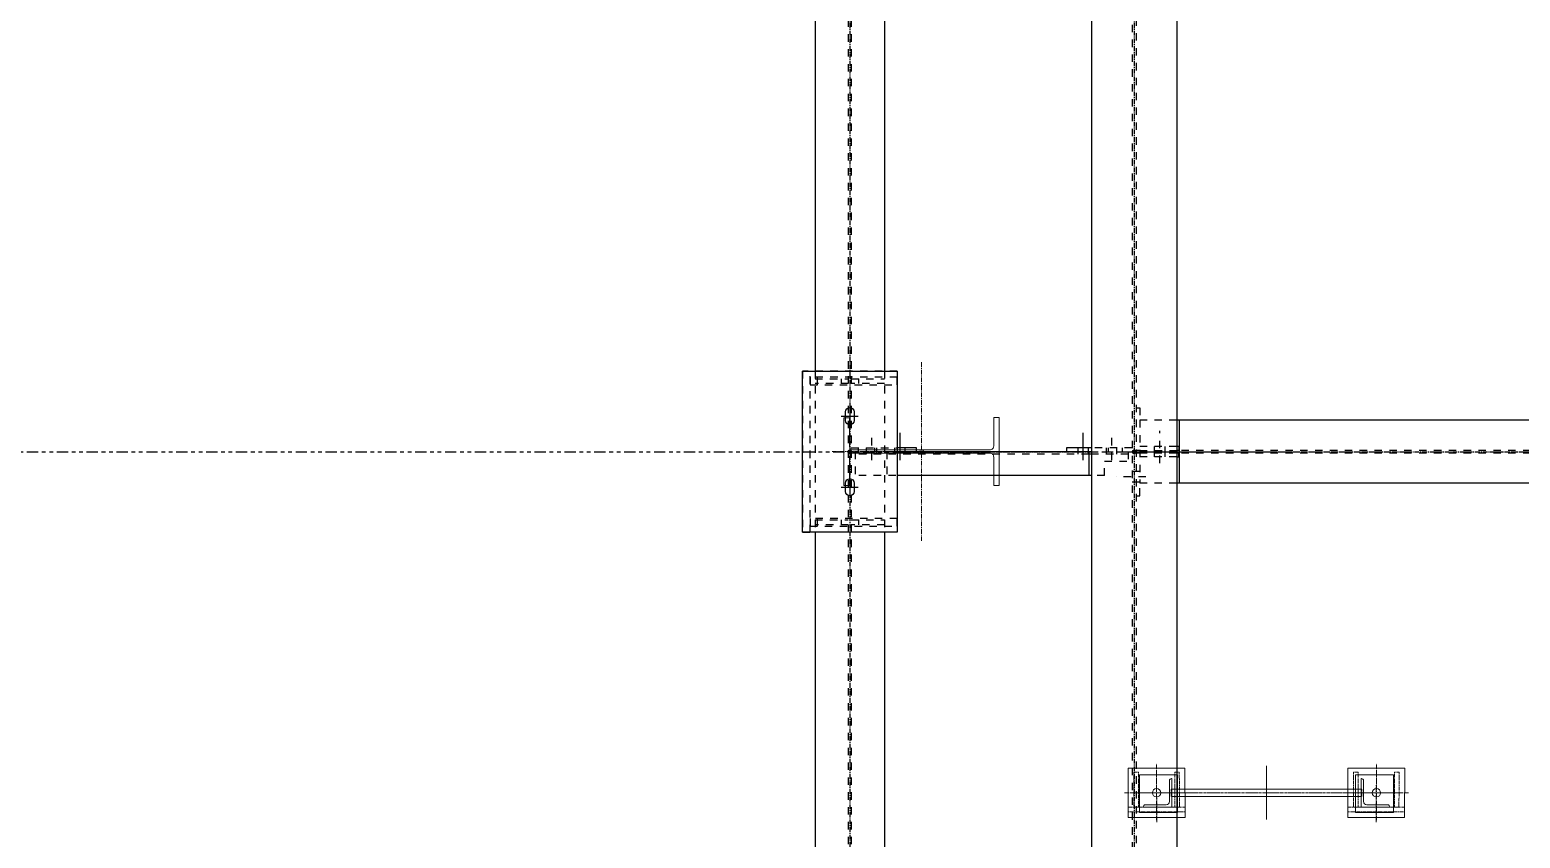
# Model space of a CAD drawing. Header units: inches. Extents: x 209270 to 234360, y -180214 to -150194.
# Drawn here: x 223159 to 227091, y -159283 to -157151 of the extents above; entities that cross this region are included whole.
import ezdxf

# ---------------------------------------------------------------- set-up
doc = ezdxf.new("R2010")
doc.units = ezdxf.units.IN
doc.header["$LTSCALE"] = 10
doc.header["$MEASUREMENT"] = 0
for name, pattern in [('CENTER', [2, 1.25, -0.25, 0.25, -0.25]), ('CENTER2', [1.125, 0.75, -0.125, 0.125, -0.125]), ('DXK_LINE_DOT2', [3.9198, 1.9599, -1.9599]), ('DXK_LINE_DOT5', [7.8785, 2.979, -0.9799, 0.9799, -0.9799, 0.9799, -0.9799]), ('HIDDEN', [0.375, 0.25, -0.125])]:
    doc.linetypes.add(name, pattern=pattern)
for name, color, linetype in [('$AUDIT_BAD_LAYER1', 7, 'Continuous'), ('_STR_0', 2, 'Continuous'), ('_STR_1', 2, 'Continuous'), ('_STR_2', 2, 'Continuous'), ('_STR_4', 2, 'Continuous')]:
    doc.layers.add(name, color=color, linetype=linetype)
for name, color, linetype, lineweight in [('CEN', 1, 'CENTER', 9), ('CENTER', 1, 'CENTER', 9), ('DIM', 42, 'Continuous', 13), ('HIDDEN', 3, 'HIDDEN', 9), ('MAIN OBJECT', 2, 'Continuous', 18), ('STR25', 30, 'Continuous', 5), ('STRUC-25HD', 3, 'HIDDEN', 5)]:
    doc.layers.add(name, color=color, linetype=linetype, lineweight=lineweight)

# ---------------------------------------------------------------- blocks, each defined once
blk = doc.blocks.new('A$C34ae56dc')
at = {"layer": 'CEN'}
for p, q in [((0, 87.5), (0, -87.5)), ((77.7, 0.5), (-77.3, 0, 450449366.5))]:
    blk.add_line(p, q, dxfattribs=at)
at = {"layer": 'MAIN OBJECT', "ltscale": 0.2}
blk.add_circle((0, 0), 11, dxfattribs=at)
at = {"layer": 'STR25', "ltscale": 0.2}
blk.add_lwpolyline([(65.2, -74.5), (-64.8, -75), (-64.8, 75), (65.2, 75.5)], close=True, dxfattribs=at)
at = {"layer": 'STRUC-25HD'}
for points in [[(38.2, 48.5), (38.2, 60.5), (-54.8, 60), (-54.8, 48)], [(50.2, 75.5), (38.2, 75.5), (38.2, -74.5), (50.2, -74.5)], [(38.2, -47.5), (38.2, -59.5), (-54.8, -60), (-54.8, -48)]]:
    blk.add_lwpolyline(points, close=True, dxfattribs=at)
blk = doc.blocks.new('A$C1f4f58bd')
at = {"color": 2, "ltscale": 0.8, "elevation": 101552602.3}
for points in [[(4707.5, 2410), (4212.5, 2410)], [(4212.5, 2390), (4707.5, 2390)]]:
    blk.add_lwpolyline(points, dxfattribs=at)
at = {"layer": 'CEN'}
for p, q in [((4170, 2327.5, -815479761.5), (4170, 2472.5, -815479761.5)), ((4750, 2327.5, -815479761.5), (4750, 2472.5, -815479761.5)), ((4245, 2400, -815479761.5), (4100, 2400, -815479761.5)), ((4675, 2400, -815479761.5), (4820, 2400, -815479761.5))]:
    blk.add_line(p, q, dxfattribs=at)
at = {"layer": 'CENTER', "linetype": 'CENTER2'}
for p, q in [((4460, 2470.7), (4460, 2329.3)), ((4460, 2329.3), (4460, 2470.7)), ((4728.5, 2400), (4191.5, 2400))]:
    blk.add_line(p, q, dxfattribs=at)
at = {"layer": 'HIDDEN', "elevation": -99766209.1}
for points in [[(4208.5, 2390), (4208.5, 2410), (4212.5, 2410)], [(4711.5, 2390), (4711.5, 2410), (4707.5, 2410)], [(4711.5, 2390), (4711.5, 2410), (4707.5, 2410)], [(4212.5, 2390), (4208.5, 2390)], [(4707.5, 2390), (4711.5, 2390)], [(4707.5, 2390), (4711.5, 2390)]]:
    blk.add_lwpolyline(points, dxfattribs=at)
at = {"layer": 'MAIN OBJECT', "elevation": -815479761.5}
for points in [[(4225.2, 2447.6), (4125.2, 2447.6), (4125.2, 2347.6), (4225.2, 2347.6)], [(4694.8, 2447.6), (4794.8, 2447.6), (4794.8, 2347.6), (4694.8, 2347.6)]]:
    blk.add_lwpolyline(points, close=True, dxfattribs=at)
for points in [[(4135, 2362.5), (4210, 2362.5), (4210, 2437.5), (4209.5, 2437.5, 0.414214), (4204, 2432), (4204, 2377, -0.414214), (4195.5, 2368.5), (4140.5, 2368.5, 0.414214), (4135, 2363)], [(4785, 2362.5), (4710, 2362.5), (4710, 2437.5), (4710.5, 2437.5, -0.414214), (4716, 2432), (4716, 2377, 0.414214), (4724.5, 2368.5), (4779.5, 2368.5, -0.414214), (4785, 2363)]]:
    blk.add_lwpolyline(points, format="xyb", close=True, dxfattribs=at)
at = {"rotation": 270}
blk.add_blockref('A$C34ae56dc', (4170, 2400, -815479761.5), dxfattribs=at)
at = {"xscale": -1.000000000000001, "rotation": 90}
blk.add_blockref('A$C34ae56dc', (4750, 2400, -815479761.5), dxfattribs=at)
blk = doc.blocks.new('A$C426f7GU6TT')
at = {"layer": 'CEN'}
for p, q in [((0, 235.7), (0, -235.7)), ((-235.7, 0), (235.7, 0))]:
    blk.add_line(p, q, dxfattribs=at)
blk.add_circle((0, 0), 5, dxfattribs=at)
at = {"layer": 'MAIN OBJECT'}
blk.add_lwpolyline([(4.4, -180.2, 0.414214), (14.6, -190.4), (89.4, -190.4), (89.4, -204.7), (-89.4, -204.7), (-89.4, -190.4), (-14.6, -190.4, 0.414214), (-4.4, -180.2), (-4.4, 180.2, 0.414214), (-14.6, 190.4), (-89.4, 190.4), (-89.4, 204.7), (89.4, 204.7), (89.4, 190.4), (14.6, 190.4, 0.414214), (4.4, 180.2), (4.4, -180.2)], format="xyb", dxfattribs=at)
blk = doc.blocks.new('GridLine-116860372-116906 - 114867')
at = {"layer": '_STR_2', "linetype": 'DXK_LINE_DOT5'}
blk.add_line((210782.4, -158264.2), (232759.1, -158264.2), dxfattribs=at)
blk = doc.blocks.new('Part-116860372-116402 - 114867')
at = {"layer": '_STR_1', "linetype": 'DXK_LINE_DOT2'}
for p, q in [((225231.1, -158071.7), (225318.6, -158071.7)), ((225318.6, -158084.2), (225231.1, -158084.2)), ((225299.9, -158071.7), (225299.9, -158084.2))]:
    blk.add_line(p, q, dxfattribs=at)
blk = doc.blocks.new('Part-116860372-114969 - 114867')
at = {"layer": '_STR_1', "linetype": 'DXK_LINE_DOT2'}
for p, q in [((226077.9, -154651.7), (226077.9, -160351.7)), ((226067.2, -155609.2), (226067.2, -160351.7))]:
    blk.add_line(p, q, dxfattribs=at)
at = {"layer": '_STR_2', "linetype": 'Continuous'}
for p, q in [((225960.1, -154645.4), (225960.1, -160357.9)), ((226185.1, -154645.4), (226185.1, -160357.9))]:
    blk.add_line(p, q, dxfattribs=at)
at = {"layer": '_STR_4', "linetype": 'CENTER'}
blk.add_line((226072.6, -154514.2), (226072.6, -160514.2), dxfattribs=at)
blk = doc.blocks.new('Part-116860372-114972 - 114867')
at = {"layer": '_STR_4', "linetype": 'Continuous'}
for points in [[(225322.6, -157019.2, -1), (225322.6, -157009.2, -1)], [(225322.6, -159644.2, -1), (225322.6, -159634.2, -1)]]:
    blk.add_hatch(color=256, dxfattribs=at).paths.add_polyline_path(points)
at = {"layer": '_STR_1', "linetype": 'DXK_LINE_DOT2'}
for p, q in [((225231.1, -157028.4), (225231.1, -157117.7)), ((225414.1, -157028.4), (225231.1, -157028.4)), ((225318.6, -157028.4), (225318.6, -157124)), ((225326.5, -157028.4), (225326.5, -157117.7)), ((225414.1, -157028.4), (225414.1, -157117.7)), ((225318.6, -157124), (225318.6, -159625.2)), ((225326.5, -157124), (225326.5, -159625.2)), ((225231.1, -158051.7), (225231.1, -158476.7)), ((225414.1, -158051.7), (225414.1, -158476.7)), ((225231.1, -159482.9), (225231.1, -159541.4)), ((225414.1, -159482.9), (225414.1, -159541.4)), ((225414.1, -159541.4), (225231.1, -159541.4)), ((225326.5, -159625.2), (225318.6, -159625.2))]:
    blk.add_line(p, q, dxfattribs=at)
at = {"layer": '_STR_2', "linetype": 'Continuous'}
for p, q in [((225231.1, -157117.7), (225231.1, -158051.7)), ((225318.6, -157124), (225318.6, -157117.7)), ((225326.5, -157117.7), (225326.5, -157124)), ((225414.1, -157117.7), (225414.1, -158051.7)), ((225414.1, -157124), (225231.1, -157124)), ((225231.1, -158476.7), (225231.1, -159482.9)), ((225414.1, -158476.7), (225414.1, -159482.9))]:
    blk.add_line(p, q, dxfattribs=at)
at = {"layer": '_STR_4', "linetype": 'CENTER'}
blk.add_line((225322.6, -157014.2), (225322.6, -159639.2), dxfattribs=at)
at = {"layer": '_STR_4', "linetype": 'Continuous'}
for centre in [(225322.6, -157014.2), (225322.6, -159639.2)]:
    blk.add_circle(centre, 5, dxfattribs=at)
blk = doc.blocks.new('Part-116860372-114973 - 114867')
at = {"layer": '_STR_4', "linetype": 'Continuous'}
for points in [[(226072.6, -158269.2, -1), (226072.6, -158259.2, -1)], [(228447.6, -158269.2, -1), (228447.6, -158259.2, -1)]]:
    blk.add_hatch(color=256, dxfattribs=at).paths.add_polyline_path(points)
at = {"layer": '_STR_1', "linetype": 'DXK_LINE_DOT2'}
for p, q in [((226087.9, -158180.9), (226087.9, -158347.4)), ((226185.1, -158180.9), (226087.9, -158180.9)), ((226087.9, -158260.6), (226185.1, -158260.6)), ((228098.4, -158260.6), (226191.3, -158260.6)), ((226185.1, -158267.7), (226087.9, -158267.7)), ((228098.4, -158267.7), (226191.3, -158267.7)), ((226185.1, -158347.4), (226087.9, -158347.4))]:
    blk.add_line(p, q, dxfattribs=at)
at = {"layer": '_STR_2', "linetype": 'Continuous'}
for p, q in [((228098.4, -158180.9), (226185.1, -158180.9)), ((226191.3, -158180.9), (226191.3, -158347.4)), ((228098.4, -158347.4), (228098.4, -158180.9)), ((226191.3, -158260.6), (226185.1, -158260.6)), ((226191.3, -158267.7), (226185.1, -158267.7)), ((228098.4, -158347.4), (226185.1, -158347.4))]:
    blk.add_line(p, q, dxfattribs=at)
at = {"layer": '_STR_4', "linetype": 'CENTER'}
blk.add_line((226072.6, -158264.2), (228447.6, -158264.2), dxfattribs=at)
at = {"layer": '_STR_4', "linetype": 'Continuous'}
for centre in [(226072.6, -158264.2), (228447.6, -158264.2)]:
    blk.add_circle(centre, 5, dxfattribs=at)
blk = doc.blocks.new('Bolt-116860372-115750 - 114867')
at = {"layer": '_STR_1', "linetype": 'DXK_LINE_DOT2'}
for p, q in [((225380.3, -158286.7), (225380.3, -158214.2)), ((225366.5, -158264.2), (225366.5, -158254.2)), ((225394, -158264.2), (225394, -158254.2)), ((225366.5, -158270.4), (225366.5, -158264.2)), ((225394, -158270.4), (225394, -158264.2))]:
    blk.add_line(p, q, dxfattribs=at)
at = {"layer": '_STR_2', "linetype": 'Continuous'}
for p, q in [((225455.3, -158286.7), (225455.3, -158214.2)), ((225441.5, -158264.2), (225441.5, -158254.2)), ((225469, -158264.2), (225469, -158254.2)), ((225441.5, -158270.4), (225441.5, -158264.2)), ((225469, -158270.4), (225469, -158264.2))]:
    blk.add_line(p, q, dxfattribs=at)
blk = doc.blocks.new('Bolt-116860372-115748 - 114867')
at = {"layer": '_STR_1', "linetype": 'DXK_LINE_DOT2'}
for p, q in [((226013.5, -158286.7), (226013.5, -158214.2)), ((225999.7, -158264.2), (225999.7, -158254.2)), ((226027.2, -158264.2), (226027.2, -158254.2)), ((225999.7, -158270.4), (225999.7, -158264.2)), ((226027.2, -158270.4), (226027.2, -158264.2))]:
    blk.add_line(p, q, dxfattribs=at)
at = {"layer": '_STR_2', "linetype": 'Continuous'}
for p, q in [((225938.5, -158286.7), (225938.5, -158214.2)), ((225924.7, -158264.2), (225924.7, -158254.2)), ((225952.2, -158264.2), (225952.2, -158254.2)), ((225924.7, -158270.4), (225924.7, -158264.2)), ((225952.2, -158270.4), (225952.2, -158264.2))]:
    blk.add_line(p, q, dxfattribs=at)
blk = doc.blocks.new('Part-116860372-115051 - 114867')
at = {"layer": '_STR_4', "linetype": 'Continuous'}
for points in [[(225322.6, -158269.2, -1), (225322.6, -158259.2, -1)], [(226072.6, -158269.2, -1), (226072.6, -158259.2, -1)]]:
    blk.add_hatch(color=256, dxfattribs=at).paths.add_polyline_path(points)
at = {"layer": '_STR_1', "linetype": 'DXK_LINE_DOT2'}
for p, q in [((225447.6, -158264.2), (225336.5, -158264.2)), ((225336.5, -158264.2), (225336.5, -158326.7)), ((225953.8, -158270.4), (225336.5, -158270.4)), ((225420.3, -158264.2), (225420.3, -158326.7)), ((225953.8, -158264.2), (226057.2, -158264.2)), ((226057.2, -158270.4), (225960.1, -158270.4)), ((225994.7, -158326.7), (225994.7, -158289.2)), ((225994.7, -158289.2), (226057.2, -158289.2)), ((226057.2, -158264.2), (226057.2, -158289.2)), ((225953.8, -158326.7), (225336.5, -158326.7)), ((225994.7, -158326.7), (225953.8, -158326.7))]:
    blk.add_line(p, q, dxfattribs=at)
at = {"layer": '_STR_2', "linetype": 'Continuous'}
for p, q in [((225953.8, -158264.2), (225447.6, -158264.2)), ((225953.8, -158326.7), (225953.8, -158264.2)), ((225960.1, -158270.4), (225953.8, -158270.4)), ((225960.1, -158326.7), (225447.6, -158326.7))]:
    blk.add_line(p, q, dxfattribs=at)
at = {"layer": '_STR_4', "linetype": 'CENTER'}
for p, q in [((225322.6, -158264.2), (225336.5, -158264.2)), ((225447.6, -158264.2), (225953.8, -158264.2)), ((226057.2, -158264.2), (226072.6, -158264.2))]:
    blk.add_line(p, q, dxfattribs=at)
at = {"layer": '_STR_4', "linetype": 'Continuous'}
for centre in [(225322.6, -158264.2), (226072.6, -158264.2)]:
    blk.add_circle(centre, 5, dxfattribs=at)
blk = doc.blocks.new('Bolt-116860372-116378 - 114867')
at = {"layer": '_STR_2', "linetype": 'Continuous'}
for p, q in [((225300.1, -158170.4), (225345.1, -158170.4)), ((225311.3, -158159.2), (225312.2, -158154.9)), ((225311.3, -158181.7), (225311.3, -158159.2)), ((225312.2, -158186), (225311.3, -158181.7)), ((225312.2, -158154.9), (225314.6, -158151.2)), ((225314.6, -158151.2), (225318.3, -158148.8)), ((225318.3, -158148.8), (225322.6, -158147.9)), ((225322.6, -158147.9), (225322.6, -158147.9)), ((225322.6, -158147.9), (225326.9, -158148.8)), ((225322.6, -158147.9), (225322.6, -158192.9)), ((225326.9, -158148.8), (225330.5, -158151.2)), ((225330.5, -158151.2), (225333, -158154.9)), ((225333, -158154.9), (225333.8, -158159.2)), ((225333.8, -158181.7), (225333, -158186)), ((225333.8, -158159.2), (225333.8, -158181.7)), ((225314.6, -158189.6), (225312.2, -158186)), ((225318.3, -158192.1), (225314.6, -158189.6)), ((225322.6, -158192.9), (225318.3, -158192.1)), ((225326.9, -158192.1), (225322.6, -158192.9)), ((225322.6, -158192.9), (225322.6, -158192.9)), ((225330.5, -158189.6), (225326.9, -158192.1)), ((225333, -158186), (225330.5, -158189.6)), ((225312.2, -158342.4), (225314.6, -158338.7)), ((225314.6, -158338.7), (225318.3, -158336.3)), ((225318.3, -158336.3), (225322.6, -158335.4)), ((225322.6, -158335.4), (225322.6, -158335.4)), ((225322.6, -158335.4), (225326.9, -158336.3)), ((225322.6, -158335.4), (225322.6, -158380.4)), ((225326.9, -158336.3), (225330.5, -158338.7)), ((225330.5, -158338.7), (225332.9, -158342.4)), ((225300.1, -158357.9), (225345.1, -158357.9)), ((225311.3, -158346.7), (225312.2, -158342.4)), ((225311.3, -158369.2), (225311.3, -158346.7)), ((225312.2, -158373.5), (225311.3, -158369.2)), ((225314.6, -158377.1), (225312.2, -158373.5)), ((225318.2, -158379.6), (225314.6, -158377.1)), ((225322.6, -158380.4), (225318.2, -158379.6)), ((225326.9, -158379.6), (225322.6, -158380.4)), ((225322.6, -158380.4), (225322.6, -158380.4)), ((225330.5, -158377.1), (225326.9, -158379.6)), ((225332.9, -158373.5), (225330.5, -158377.1)), ((225332.9, -158342.4), (225333.8, -158346.7)), ((225333.8, -158369.2), (225332.9, -158373.5)), ((225333.8, -158346.7), (225333.8, -158369.2))]:
    blk.add_line(p, q, dxfattribs=at)
blk = doc.blocks.new('Bolt-116860372-115458 - 114867')
at = {"layer": '_STR_1', "linetype": 'DXK_LINE_DOT2'}
for p, q in [((226140.4, -158294), (226140.4, -158209)), ((226126.7, -158260.6), (226126.7, -158250.6)), ((226126.7, -158267.7), (226126.7, -158260.6)), ((226154.2, -158260.6), (226154.2, -158250.6)), ((226154.2, -158267.7), (226154.2, -158260.6)), ((226126.7, -158277.7), (226126.7, -158267.7)), ((226154.2, -158277.7), (226154.2, -158267.7))]:
    blk.add_line(p, q, dxfattribs=at)
blk = doc.blocks.new('Part-116860372-115456 - 114867')
at = {"layer": '_STR_1', "linetype": 'DXK_LINE_DOT2'}
for p, q in [((226077.9, -158148.1), (226087.9, -158148.1)), ((226087.9, -158148.1), (226087.9, -158180.9)), ((226087.9, -158260.6), (226077.9, -158260.6)), ((226185.1, -158250.6), (226087.9, -158250.6)), ((226190.4, -158260.6), (226185.1, -158260.6))]:
    blk.add_line(p, q, dxfattribs=at)
at = {"layer": '_STR_2', "linetype": 'Continuous'}
for q in [(226185.1, -158250.6), (226190.4, -158260.6)]:
    blk.add_line((226190.4, -158250.6), q, dxfattribs=at)
blk = doc.blocks.new('Part-116860372-115749 - 114867')
at = {"layer": '_STR_1', "linetype": 'DXK_LINE_DOT2'}
for p, q in [((225326.5, -158254.2), (225447.6, -158254.2)), ((225345.3, -158264.2), (225345.3, -158254.2)), ((225389, -158264.2), (225389, -158254.2)), ((225499, -158264.2), (225499, -158254.2))]:
    blk.add_line(p, q, dxfattribs=at)
at = {"layer": '_STR_2', "linetype": 'Continuous'}
for p, q in [((225499, -158254.2), (225447.6, -158254.2)), ((225499, -158264.2), (225499, -158254.2))]:
    blk.add_line(p, q, dxfattribs=at)
blk = doc.blocks.new('Part-116860372-115457 - 114867')
at = {"layer": '_STR_1', "linetype": 'DXK_LINE_DOT2'}
for p, q in [((226087.9, -158267.7), (226077.9, -158267.7)), ((226185.1, -158277.7), (226087.9, -158277.7)), ((226190.4, -158267.7), (226185.1, -158267.7)), ((226077.9, -158380.2), (226087.9, -158380.2)), ((226087.9, -158380.2), (226087.9, -158347.4))]:
    blk.add_line(p, q, dxfattribs=at)
at = {"layer": '_STR_2', "linetype": 'Continuous'}
for p, q in [((226185.1, -158277.7), (226190.4, -158277.7)), ((226190.4, -158277.7), (226190.4, -158267.7))]:
    blk.add_line(p, q, dxfattribs=at)
blk = doc.blocks.new('Bolt-116860372-115461 - 114867')
at = {"layer": '_STR_1', "linetype": 'DXK_LINE_DOT2'}
for p, q in [((226103.7, -158330.2), (226024.9, -158330.2)), ((226077.9, -158316.5), (226067.2, -158316.5)), ((226087.9, -158316.5), (226077.9, -158316.5)), ((226077.9, -158344), (226067.2, -158344)), ((226087.9, -158344), (226077.9, -158344))]:
    blk.add_line(p, q, dxfattribs=at)
blk = doc.blocks.new('Part-116860372-115747 - 114867')
at = {"layer": '_STR_1', "linetype": 'DXK_LINE_DOT2'}
for p, q in [((226067.2, -158254.2), (225960.1, -158254.2)), ((226004.7, -158264.2), (226004.7, -158254.2)), ((226042.2, -158264.2), (226042.2, -158254.2))]:
    blk.add_line(p, q, dxfattribs=at)
at = {"layer": '_STR_2', "linetype": 'Continuous'}
for p, q in [((225960.1, -158254.2), (225894.7, -158254.2)), ((225894.7, -158254.2), (225894.7, -158264.2)), ((225960.1, -158264.2), (225953.8, -158264.2))]:
    blk.add_line(p, q, dxfattribs=at)
blk = doc.blocks.new('Part-116860372-116375 - 114867')
at = {"layer": '_STR_1', "linetype": 'DXK_LINE_DOT2'}
for p, q in [((225447.6, -158440.4), (225217.6, -158440.4)), ((225217.6, -158440.4), (225217.6, -158460.4)), ((225236.3, -158440.4), (225236.3, -158460.4)), ((225447.6, -158460.4), (225447.6, -158440.4)), ((225217.6, -158460.4), (225447.6, -158460.4))]:
    blk.add_line(p, q, dxfattribs=at)
blk = doc.blocks.new('Part-116860372-116377 - 114867')
at = {"layer": '_STR_1', "linetype": 'DXK_LINE_DOT2'}
for p, q in [((225447.6, -158067.9), (225217.6, -158067.9)), ((225217.6, -158067.9), (225217.6, -158087.9)), ((225217.6, -158087.9), (225447.6, -158087.9)), ((225236.3, -158067.9), (225236.3, -158087.9)), ((225447.6, -158087.9), (225447.6, -158067.9))]:
    blk.add_line(p, q, dxfattribs=at)
blk = doc.blocks.new('Part-116860372-116404 - 114867')
at = {"layer": '_STR_1', "linetype": 'DXK_LINE_DOT2'}
for p, q in [((225231.1, -158444.2), (225318.6, -158444.2)), ((225318.6, -158456.7), (225231.1, -158456.7)), ((225299.9, -158444.2), (225299.9, -158456.7))]:
    blk.add_line(p, q, dxfattribs=at)
blk = doc.blocks.new('Part-116860372-116376 - 114867')
at = {"layer": '_STR_2', "linetype": 'Continuous'}
for p, q in [((225197.6, -158051.7), (225447.6, -158051.7)), ((225197.6, -158476.7), (225197.6, -158051.7)), ((225447.6, -158051.7), (225447.6, -158476.7)), ((225447.6, -158476.7), (225197.6, -158476.7))]:
    blk.add_line(p, q, dxfattribs=at)
blk = doc.blocks.new('Part-116860372-116373 - 114867')
at = {"layer": '_STR_1', "linetype": 'DXK_LINE_DOT2'}
for p, q in [((225447.6, -158051.7), (225197.6, -158051.7)), ((225197.6, -158051.7), (225197.6, -158476.7)), ((225447.6, -158051.7), (225447.6, -158476.7)), ((225447.6, -158476.7), (225197.6, -158476.7))]:
    blk.add_line(p, q, dxfattribs=at)
blk = doc.blocks.new('Part-116860372-116374 - 114867')
at = {"layer": '_STR_1', "linetype": 'DXK_LINE_DOT2'}
for p, q in [((225197.6, -158476.7), (225197.6, -158051.7)), ((225197.6, -158051.7), (225217.6, -158051.7)), ((225217.6, -158476.7), (225217.6, -158051.7)), ((225197.6, -158476.7), (225217.6, -158476.7))]:
    blk.add_line(p, q, dxfattribs=at)
blk = doc.blocks.new('Part-116860372-116403 - 114867')
at = {"layer": '_STR_1', "linetype": 'DXK_LINE_DOT2'}
for p, q in [((225326.5, -158071.7), (225414.1, -158071.7)), ((225414.1, -158084.2), (225326.5, -158084.2)), ((225345.3, -158071.7), (225345.3, -158084.2))]:
    blk.add_line(p, q, dxfattribs=at)
blk = doc.blocks.new('Part-116860372-116405 - 114867')
at = {"layer": '_STR_1', "linetype": 'DXK_LINE_DOT2'}
for p, q in [((225326.5, -158444.2), (225414.1, -158444.2)), ((225414.1, -158456.7), (225326.5, -158456.7)), ((225345.3, -158444.2), (225345.3, -158456.7))]:
    blk.add_line(p, q, dxfattribs=at)

msp = doc.modelspace()

# ---------------------------------------------------------------- block references
at = {"layer": '$AUDIT_BAD_LAYER1', "rotation": 270.0096740856855}
msp.add_blockref('A$C426f7GU6TT', (225511.9, -158263.7), dxfattribs=at)
at = {"layer": '_STR_0', "zscale": 0.8}
for name in ['Part-116860372-114969 - 114867', 'Part-116860372-114972 - 114867', 'Part-116860372-116376 - 114867', 'Part-116860372-116373 - 114867', 'Part-116860372-116374 - 114867', 'Part-116860372-116377 - 114867', 'Part-116860372-116402 - 114867', 'Part-116860372-116403 - 114867', 'GridLine-116860372-116906 - 114867', 'Bolt-116860372-116378 - 114867', 'Part-116860372-114973 - 114867', 'Part-116860372-115456 - 114867', 'Bolt-116860372-115750 - 114867', 'Bolt-116860372-115748 - 114867', 'Bolt-116860372-115458 - 114867', 'Part-116860372-115051 - 114867', 'Part-116860372-115749 - 114867', 'Part-116860372-115747 - 114867', 'Part-116860372-115457 - 114867', 'Bolt-116860372-115461 - 114867', 'Part-116860372-116375 - 114867', 'Part-116860372-116404 - 114867', 'Part-116860372-116405 - 114867']:
    msp.add_blockref(name, (0, 0), dxfattribs=at)
at = {"layer": 'DIM'}
msp.add_blockref('A$C1f4f58bd', (221961.9, -161563.7, -450449365.8), dxfattribs=at)

doc.saveas('drawing.dxf')
